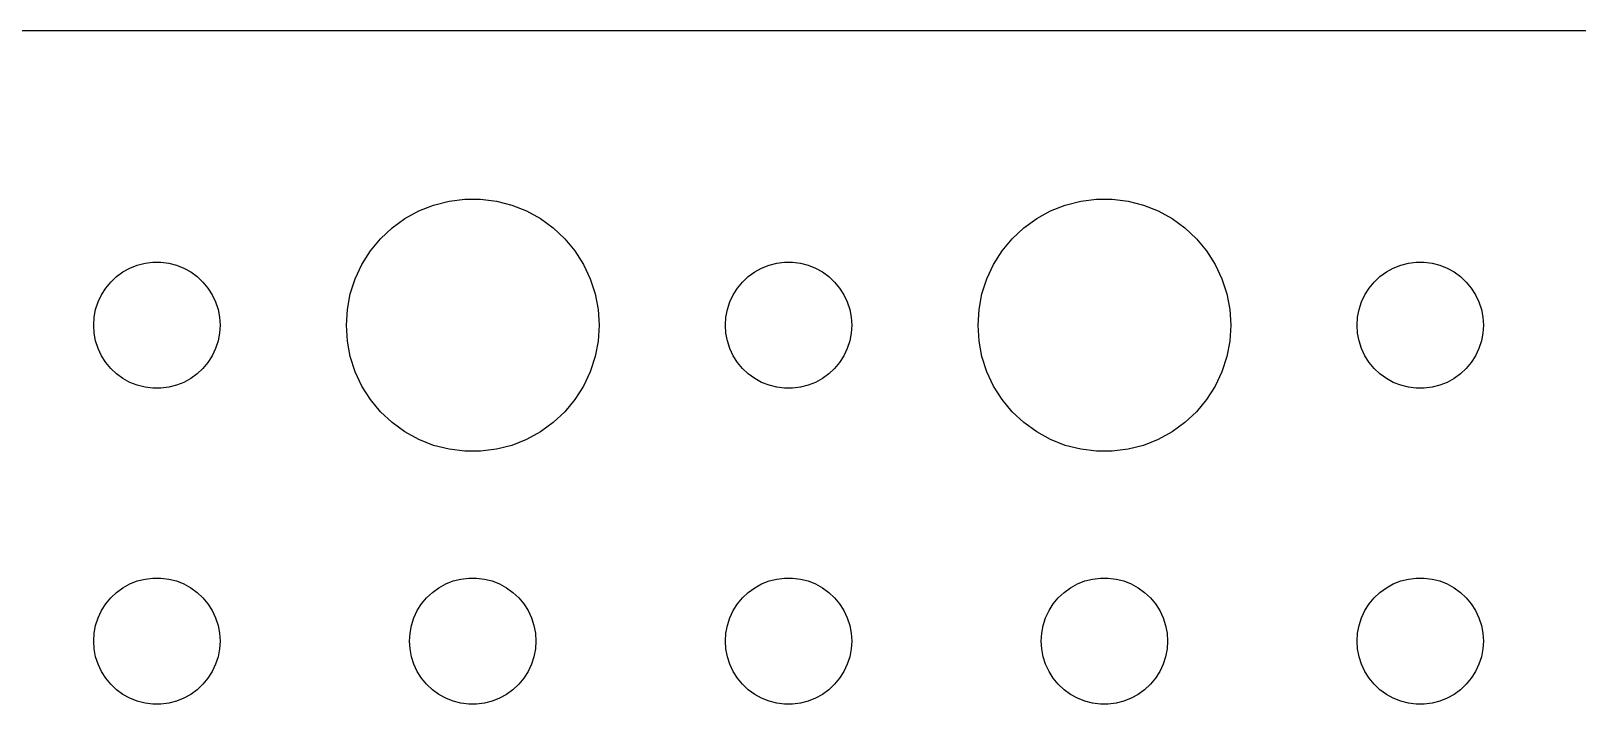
# Model space of a CAD drawing. Header units: metres. Extents: x -74 to 74, y -74 to 74.
# Drawn here: x -2.99 to 33.73, y 58.5 to 74.49 of the extents above; entities that cross this region are included whole.
import ezdxf

# ---------------------------------------------------------------- set-up
doc = ezdxf.new("R2010")
doc.units = ezdxf.units.M

msp = doc.modelspace()

# ---------------------------------------------------------------- linework, layer by layer
for p, q in [((69.8139, 74.4901), (-69.8139, 74.4901)), ((6.93785, 70.4469), (7.31161, 70.4941)), ((7.31161, 70.4941), (7.68837, 70.4941)), ((7.68837, 70.4941), (8.06213, 70.4469)), ((21.9379, 70.4469), (22.3116, 70.4941)), ((22.3116, 70.4941), (22.6884, 70.4941)), ((22.6884, 70.4941), (23.0621, 70.4469)), ((5.89252, 70.033), (6.22266, 70.2145)), ((6.22266, 70.2145), (6.57294, 70.3532)), ((6.57294, 70.3532), (6.93785, 70.4469)), ((8.06213, 70.4469), (8.42705, 70.3532)), ((8.42705, 70.3532), (8.77733, 70.2145)), ((8.77733, 70.2145), (9.10747, 70.033)), ((20.8925, 70.033), (21.2227, 70.2145)), ((21.2227, 70.2145), (21.5729, 70.3532)), ((21.5729, 70.3532), (21.9379, 70.4469)), ((23.0621, 70.4469), (23.427, 70.3532)), ((23.427, 70.3532), (23.7773, 70.2145)), ((23.7773, 70.2145), (24.1075, 70.033)), ((5.31308, 69.5536), (5.58772, 69.8115)), ((5.58772, 69.8115), (5.89252, 70.033)), ((9.10747, 70.033), (9.41226, 69.8115)), ((9.41226, 69.8115), (9.6869, 69.5536)), ((20.3131, 69.5536), (20.5877, 69.8115)), ((20.5877, 69.8115), (20.8925, 70.033)), ((24.1075, 70.033), (24.4123, 69.8115)), ((24.4123, 69.8115), (24.6869, 69.5536)), ((5.07294, 69.2634), (5.31308, 69.5536)), ((9.6869, 69.5536), (9.92705, 69.2634)), ((20.0729, 69.2634), (20.3131, 69.5536)), ((24.6869, 69.5536), (24.927, 69.2634)), ((4.87108, 68.9453), (5.07294, 69.2634)), ((9.92705, 69.2634), (10.1289, 68.9453)), ((19.8711, 68.9453), (20.0729, 69.2634)), ((24.927, 69.2634), (25.1289, 68.9453)), ((-0.956131, 68.6558), (-0.803726, 68.7665)), ((-0.803726, 68.7665), (-0.638657, 68.8572)), ((-0.638657, 68.8572), (-0.463516, 68.9266)), ((-0.463516, 68.9266), (-0.281067, 68.9734)), ((-0.281067, 68.9734), (-0.094177, 68.997)), ((-0.094177, 68.997), (0.094177, 68.997)), ((0.094177, 68.997), (0.281067, 68.9734)), ((0.281067, 68.9734), (0.463516, 68.9266)), ((0.463516, 68.9266), (0.638657, 68.8572)), ((0.638657, 68.8572), (0.803726, 68.7665)), ((0.803726, 68.7665), (0.956131, 68.6558)), ((4.71066, 68.6044), (4.87108, 68.9453)), ((10.1289, 68.9453), (10.2893, 68.6044)), ((14.0439, 68.6558), (14.1963, 68.7665)), ((14.1963, 68.7665), (14.3613, 68.8572)), ((14.3613, 68.8572), (14.5365, 68.9266)), ((14.5365, 68.9266), (14.7189, 68.9734)), ((14.7189, 68.9734), (14.9058, 68.997)), ((14.9058, 68.997), (15.0942, 68.997)), ((15.0942, 68.997), (15.2811, 68.9734)), ((15.2811, 68.9734), (15.4635, 68.9266)), ((15.4635, 68.9266), (15.6387, 68.8572)), ((15.6387, 68.8572), (15.8037, 68.7665)), ((15.8037, 68.7665), (15.9561, 68.6558)), ((19.7107, 68.6044), (19.8711, 68.9453)), ((25.1289, 68.9453), (25.2893, 68.6044)), ((29.0439, 68.6558), (29.1963, 68.7665)), ((29.1963, 68.7665), (29.3613, 68.8572)), ((29.3613, 68.8572), (29.5365, 68.9266)), ((29.5365, 68.9266), (29.7189, 68.9734)), ((29.7189, 68.9734), (29.9058, 68.997)), ((29.9058, 68.997), (30.0942, 68.997)), ((30.0942, 68.997), (30.2811, 68.9734)), ((30.2811, 68.9734), (30.4635, 68.9266)), ((30.4635, 68.9266), (30.6387, 68.8572)), ((30.6387, 68.8572), (30.8037, 68.7665)), ((30.8037, 68.7665), (30.9561, 68.6558)), ((-1.31445, 68.2226), (-1.21352, 68.3817)), ((-1.21352, 68.3817), (-1.09344, 68.5268)), ((-1.09344, 68.5268), (-0.956131, 68.6558)), ((0.956131, 68.6558), (1.09344, 68.5268)), ((1.09344, 68.5268), (1.21352, 68.3817)), ((1.21352, 68.3817), (1.31445, 68.2226)), ((4.59424, 68.2461), (4.71066, 68.6044)), ((10.2893, 68.6044), (10.4057, 68.2461)), ((13.6855, 68.2226), (13.7865, 68.3817)), ((13.7865, 68.3817), (13.9065, 68.5268)), ((13.9065, 68.5268), (14.0439, 68.6558)), ((15.9561, 68.6558), (16.0934, 68.5268)), ((16.0934, 68.5268), (16.2135, 68.3817)), ((16.2135, 68.3817), (16.3145, 68.2226)), ((19.5942, 68.2461), (19.7107, 68.6044)), ((25.2893, 68.6044), (25.4057, 68.2461)), ((28.6855, 68.2226), (28.7865, 68.3817)), ((28.7865, 68.3817), (28.9065, 68.5268)), ((28.9065, 68.5268), (29.0439, 68.6558)), ((30.9561, 68.6558), (31.0934, 68.5268)), ((31.0934, 68.5268), (31.2135, 68.3817)), ((31.2135, 68.3817), (31.3145, 68.2226)), ((-1.45287, 67.873), (-1.39465, 68.0522)), ((-1.39465, 68.0522), (-1.31445, 68.2226)), ((1.31445, 68.2226), (1.39465, 68.0522)), ((1.39465, 68.0522), (1.45287, 67.873)), ((4.52365, 67.876), (4.59424, 68.2461)), ((10.4057, 68.2461), (10.4763, 67.876)), ((13.5471, 67.873), (13.6053, 68.0522)), ((13.6053, 68.0522), (13.6855, 68.2226)), ((16.3145, 68.2226), (16.3947, 68.0522)), ((16.3947, 68.0522), (16.4529, 67.873)), ((19.5237, 67.876), (19.5942, 68.2461)), ((25.4057, 68.2461), (25.4763, 67.876)), ((28.5471, 67.873), (28.6053, 68.0522)), ((28.6053, 68.0522), (28.6855, 68.2226)), ((31.3145, 68.2226), (31.3947, 68.0522)), ((31.3947, 68.0522), (31.4529, 67.873)), ((-1.5, 67.5), (-1.48816, 67.688)), ((-1.48816, 67.688), (-1.45287, 67.873)), ((1.45287, 67.873), (1.48816, 67.688)), ((1.48816, 67.688), (1.5, 67.5)), ((4.5, 67.5), (4.52365, 67.876)), ((10.4763, 67.876), (10.5, 67.5)), ((13.5, 67.5), (13.5118, 67.688)), ((13.5118, 67.688), (13.5471, 67.873)), ((16.4529, 67.873), (16.4882, 67.688)), ((16.4882, 67.688), (16.5, 67.5)), ((19.5, 67.5), (19.5237, 67.876)), ((25.4763, 67.876), (25.5, 67.5)), ((28.5, 67.5), (28.5118, 67.688)), ((28.5118, 67.688), (28.5471, 67.873)), ((31.4529, 67.873), (31.4882, 67.688)), ((31.4882, 67.688), (31.5, 67.5)), ((-1.48816, 67.312), (-1.5, 67.5)), ((-1.45287, 67.127), (-1.48816, 67.312)), ((1.48816, 67.312), (1.45287, 67.127)), ((1.5, 67.5), (1.48816, 67.312)), ((4.52365, 67.124), (4.5, 67.5)), ((10.5, 67.5), (10.4763, 67.124)), ((13.5118, 67.312), (13.5, 67.5)), ((13.5471, 67.127), (13.5118, 67.312)), ((16.4882, 67.312), (16.4529, 67.127)), ((16.5, 67.5), (16.4882, 67.312)), ((19.5237, 67.124), (19.5, 67.5)), ((25.5, 67.5), (25.4763, 67.124)), ((28.5118, 67.312), (28.5, 67.5)), ((28.5471, 67.127), (28.5118, 67.312)), ((31.4882, 67.312), (31.4529, 67.127)), ((31.5, 67.5), (31.4882, 67.312)), ((-1.39465, 66.9478), (-1.45287, 67.127)), ((-1.31445, 66.7774), (-1.39465, 66.9478)), ((1.39465, 66.9478), (1.31445, 66.7774)), ((1.45287, 67.127), (1.39465, 66.9478)), ((4.59424, 66.7539), (4.52365, 67.124)), ((10.4763, 67.124), (10.4057, 66.7539)), ((13.6053, 66.9478), (13.5471, 67.127)), ((13.6855, 66.7774), (13.6053, 66.9478)), ((16.3947, 66.9478), (16.3145, 66.7774)), ((16.4529, 67.127), (16.3947, 66.9478)), ((19.5942, 66.7539), (19.5237, 67.124)), ((25.4763, 67.124), (25.4057, 66.7539)), ((28.6053, 66.9478), (28.5471, 67.127)), ((28.6855, 66.7774), (28.6053, 66.9478)), ((31.3947, 66.9478), (31.3145, 66.7774)), ((31.4529, 67.127), (31.3947, 66.9478)), ((-1.21352, 66.6183), (-1.31445, 66.7774)), ((-1.09344, 66.4732), (-1.21352, 66.6183)), ((-0.956131, 66.3442), (-1.09344, 66.4732)), ((1.09344, 66.4732), (0.956131, 66.3442)), ((1.21352, 66.6183), (1.09344, 66.4732)), ((1.31445, 66.7774), (1.21352, 66.6183)), ((4.71066, 66.3956), (4.59424, 66.7539)), ((10.4057, 66.7539), (10.2893, 66.3956)), ((13.7865, 66.6183), (13.6855, 66.7774)), ((13.9065, 66.4732), (13.7865, 66.6183)), ((14.0439, 66.3442), (13.9065, 66.4732)), ((16.0934, 66.4732), (15.9561, 66.3442)), ((16.2135, 66.6183), (16.0934, 66.4732)), ((16.3145, 66.7774), (16.2135, 66.6183)), ((19.7107, 66.3956), (19.5942, 66.7539)), ((25.4057, 66.7539), (25.2893, 66.3956)), ((28.7865, 66.6183), (28.6855, 66.7774)), ((28.9065, 66.4732), (28.7865, 66.6183)), ((29.0439, 66.3442), (28.9065, 66.4732)), ((31.0934, 66.4732), (30.9561, 66.3442)), ((31.2135, 66.6183), (31.0934, 66.4732)), ((31.3145, 66.7774), (31.2135, 66.6183)), ((-0.803726, 66.2335), (-0.956131, 66.3442)), ((-0.638657, 66.1428), (-0.803726, 66.2335)), ((-0.463516, 66.0734), (-0.638657, 66.1428)), ((0.638657, 66.1428), (0.463516, 66.0734)), ((0.803726, 66.2335), (0.638657, 66.1428)), ((0.956131, 66.3442), (0.803726, 66.2335)), ((4.87108, 66.0547), (4.71066, 66.3956)), ((10.2893, 66.3956), (10.1289, 66.0547)), ((14.1963, 66.2335), (14.0439, 66.3442)), ((14.3613, 66.1428), (14.1963, 66.2335)), ((14.5365, 66.0734), (14.3613, 66.1428)), ((15.6387, 66.1428), (15.4635, 66.0734)), ((15.8037, 66.2335), (15.6387, 66.1428)), ((15.9561, 66.3442), (15.8037, 66.2335)), ((19.8711, 66.0547), (19.7107, 66.3956)), ((25.2893, 66.3956), (25.1289, 66.0547)), ((29.1963, 66.2335), (29.0439, 66.3442)), ((29.3613, 66.1428), (29.1963, 66.2335)), ((29.5365, 66.0734), (29.3613, 66.1428)), ((30.6387, 66.1428), (30.4635, 66.0734)), ((30.8037, 66.2335), (30.6387, 66.1428)), ((30.9561, 66.3442), (30.8037, 66.2335)), ((-0.281067, 66.0266), (-0.463516, 66.0734)), ((-0.094177, 66.003), (-0.281067, 66.0266)), ((0.094177, 66.003), (-0.094177, 66.003)), ((0.281067, 66.0266), (0.094177, 66.003)), ((0.463516, 66.0734), (0.281067, 66.0266)), ((5.07294, 65.7366), (4.87108, 66.0547)), ((5.31308, 65.4464), (5.07294, 65.7366)), ((9.92705, 65.7366), (9.6869, 65.4464)), ((10.1289, 66.0547), (9.92705, 65.7366)), ((14.7189, 66.0266), (14.5365, 66.0734)), ((14.9058, 66.003), (14.7189, 66.0266)), ((15.0942, 66.003), (14.9058, 66.003)), ((15.2811, 66.0266), (15.0942, 66.003)), ((15.4635, 66.0734), (15.2811, 66.0266)), ((20.0729, 65.7366), (19.8711, 66.0547)), ((20.3131, 65.4464), (20.0729, 65.7366)), ((24.927, 65.7366), (24.6869, 65.4464)), ((25.1289, 66.0547), (24.927, 65.7366)), ((29.7189, 66.0266), (29.5365, 66.0734)), ((29.9058, 66.003), (29.7189, 66.0266)), ((30.0942, 66.003), (29.9058, 66.003)), ((30.2811, 66.0266), (30.0942, 66.003)), ((30.4635, 66.0734), (30.2811, 66.0266)), ((5.58772, 65.1885), (5.31308, 65.4464)), ((9.6869, 65.4464), (9.41226, 65.1885)), ((20.5877, 65.1885), (20.3131, 65.4464)), ((24.6869, 65.4464), (24.4123, 65.1885)), ((5.89252, 64.967), (5.58772, 65.1885)), ((9.41226, 65.1885), (9.10747, 64.967)), ((20.8925, 64.967), (20.5877, 65.1885)), ((24.4123, 65.1885), (24.1075, 64.967)), ((6.22266, 64.7855), (5.89252, 64.967)), ((6.57294, 64.6468), (6.22266, 64.7855)), ((6.93785, 64.5531), (6.57294, 64.6468)), ((8.42705, 64.6468), (8.06213, 64.5531)), ((8.77733, 64.7855), (8.42705, 64.6468)), ((9.10747, 64.967), (8.77733, 64.7855)), ((21.2227, 64.7855), (20.8925, 64.967)), ((21.5729, 64.6468), (21.2227, 64.7855)), ((21.9379, 64.5531), (21.5729, 64.6468)), ((23.427, 64.6468), (23.0621, 64.5531)), ((23.7773, 64.7855), (23.427, 64.6468)), ((24.1075, 64.967), (23.7773, 64.7855)), ((7.31161, 64.5059), (6.93785, 64.5531)), ((7.68837, 64.5059), (7.31161, 64.5059)), ((8.06213, 64.5531), (7.68837, 64.5059)), ((22.3116, 64.5059), (21.9379, 64.5531)), ((22.6884, 64.5059), (22.3116, 64.5059)), ((23.0621, 64.5531), (22.6884, 64.5059)), ((-0.803726, 61.2665), (-0.638657, 61.3572)), ((-0.638657, 61.3572), (-0.463516, 61.4266)), ((-0.463516, 61.4266), (-0.281067, 61.4734)), ((-0.281067, 61.4734), (-0.094177, 61.497)), ((-0.094177, 61.497), (0.094177, 61.497)), ((0.094177, 61.497), (0.281067, 61.4734)), ((0.281067, 61.4734), (0.463516, 61.4266)), ((0.463516, 61.4266), (0.638657, 61.3572)), ((0.638657, 61.3572), (0.803726, 61.2665)), ((6.69626, 61.2665), (6.86133, 61.3572)), ((6.86133, 61.3572), (7.03647, 61.4266)), ((7.03647, 61.4266), (7.21892, 61.4734)), ((7.21892, 61.4734), (7.40581, 61.497)), ((7.40581, 61.497), (7.59418, 61.497)), ((7.59418, 61.497), (7.78107, 61.4734)), ((7.78107, 61.4734), (7.96352, 61.4266)), ((7.96352, 61.4266), (8.13866, 61.3572)), ((8.13866, 61.3572), (8.30373, 61.2665)), ((14.1963, 61.2665), (14.3613, 61.3572)), ((14.3613, 61.3572), (14.5365, 61.4266)), ((14.5365, 61.4266), (14.7189, 61.4734)), ((14.7189, 61.4734), (14.9058, 61.497)), ((14.9058, 61.497), (15.0942, 61.497)), ((15.0942, 61.497), (15.2811, 61.4734)), ((15.2811, 61.4734), (15.4635, 61.4266)), ((15.4635, 61.4266), (15.6387, 61.3572)), ((15.6387, 61.3572), (15.8037, 61.2665)), ((21.6963, 61.2665), (21.8613, 61.3572)), ((21.8613, 61.3572), (22.0365, 61.4266)), ((22.0365, 61.4266), (22.2189, 61.4734)), ((22.2189, 61.4734), (22.4058, 61.497)), ((22.4058, 61.497), (22.5942, 61.497)), ((22.5942, 61.497), (22.7811, 61.4734)), ((22.7811, 61.4734), (22.9635, 61.4266)), ((22.9635, 61.4266), (23.1387, 61.3572)), ((23.1387, 61.3572), (23.3037, 61.2665)), ((29.1963, 61.2665), (29.3613, 61.3572)), ((29.3613, 61.3572), (29.5365, 61.4266)), ((29.5365, 61.4266), (29.7189, 61.4734)), ((29.7189, 61.4734), (29.9058, 61.497)), ((29.9058, 61.497), (30.0942, 61.497)), ((30.0942, 61.497), (30.2811, 61.4734)), ((30.2811, 61.4734), (30.4635, 61.4266)), ((30.4635, 61.4266), (30.6387, 61.3572)), ((30.6387, 61.3572), (30.8037, 61.2665)), ((-1.21352, 60.8817), (-1.09344, 61.0268)), ((-1.09344, 61.0268), (-0.956131, 61.1558)), ((-0.956131, 61.1558), (-0.803726, 61.2665)), ((0.803726, 61.2665), (0.956131, 61.1558)), ((0.956131, 61.1558), (1.09344, 61.0268)), ((1.09344, 61.0268), (1.21352, 60.8817)), ((6.28647, 60.8817), (6.40654, 61.0268)), ((6.40654, 61.0268), (6.54385, 61.1558)), ((6.54385, 61.1558), (6.69626, 61.2665)), ((8.30373, 61.2665), (8.45613, 61.1558)), ((8.45613, 61.1558), (8.59344, 61.0268)), ((8.59344, 61.0268), (8.71352, 60.8817)), ((13.7865, 60.8817), (13.9065, 61.0268)), ((13.9065, 61.0268), (14.0439, 61.1558)), ((14.0439, 61.1558), (14.1963, 61.2665)), ((15.8037, 61.2665), (15.9561, 61.1558)), ((15.9561, 61.1558), (16.0934, 61.0268)), ((16.0934, 61.0268), (16.2135, 60.8817)), ((21.2865, 60.8817), (21.4065, 61.0268)), ((21.4065, 61.0268), (21.5439, 61.1558)), ((21.5439, 61.1558), (21.6963, 61.2665)), ((23.3037, 61.2665), (23.4561, 61.1558)), ((23.4561, 61.1558), (23.5934, 61.0268)), ((23.5934, 61.0268), (23.7135, 60.8817)), ((28.7865, 60.8817), (28.9065, 61.0268)), ((28.9065, 61.0268), (29.0439, 61.1558)), ((29.0439, 61.1558), (29.1963, 61.2665)), ((30.8037, 61.2665), (30.9561, 61.1558)), ((30.9561, 61.1558), (31.0934, 61.0268)), ((31.0934, 61.0268), (31.2135, 60.8817)), ((-1.39465, 60.5522), (-1.31445, 60.7226)), ((-1.31445, 60.7226), (-1.21352, 60.8817)), ((1.21352, 60.8817), (1.31445, 60.7226)), ((1.31445, 60.7226), (1.39465, 60.5522)), ((6.10533, 60.5522), (6.18553, 60.7226)), ((6.18553, 60.7226), (6.28647, 60.8817)), ((8.71352, 60.8817), (8.81445, 60.7226)), ((8.81445, 60.7226), (8.89465, 60.5522)), ((13.6053, 60.5522), (13.6855, 60.7226)), ((13.6855, 60.7226), (13.7865, 60.8817)), ((16.2135, 60.8817), (16.3145, 60.7226)), ((16.3145, 60.7226), (16.3947, 60.5522)), ((21.1053, 60.5522), (21.1855, 60.7226)), ((21.1855, 60.7226), (21.2865, 60.8817)), ((23.7135, 60.8817), (23.8145, 60.7226)), ((23.8145, 60.7226), (23.8947, 60.5522)), ((28.6053, 60.5522), (28.6855, 60.7226)), ((28.6855, 60.7226), (28.7865, 60.8817)), ((31.2135, 60.8817), (31.3145, 60.7226)), ((31.3145, 60.7226), (31.3947, 60.5522)), ((-1.48816, 60.188), (-1.45287, 60.373)), ((-1.45287, 60.373), (-1.39465, 60.5522)), ((1.39465, 60.5522), (1.45287, 60.373)), ((1.45287, 60.373), (1.48816, 60.188)), ((6.01183, 60.188), (6.04712, 60.373)), ((6.04712, 60.373), (6.10533, 60.5522)), ((8.89465, 60.5522), (8.95287, 60.373)), ((8.95287, 60.373), (8.98816, 60.188)), ((13.5118, 60.188), (13.5471, 60.373)), ((13.5471, 60.373), (13.6053, 60.5522)), ((16.3947, 60.5522), (16.4529, 60.373)), ((16.4529, 60.373), (16.4882, 60.188)), ((21.0118, 60.188), (21.0471, 60.373)), ((21.0471, 60.373), (21.1053, 60.5522)), ((23.8947, 60.5522), (23.9529, 60.373)), ((23.9529, 60.373), (23.9882, 60.188)), ((28.5118, 60.188), (28.5471, 60.373)), ((28.5471, 60.373), (28.6053, 60.5522)), ((31.3947, 60.5522), (31.4529, 60.373)), ((31.4529, 60.373), (31.4882, 60.188)), ((-1.5, 60), (-1.48816, 60.188)), ((-1.48816, 59.812), (-1.5, 60)), ((1.48816, 60.188), (1.5, 60)), ((1.5, 60), (1.48816, 59.812)), ((6, 60), (6.01183, 60.188)), ((6.01183, 59.812), (6, 60)), ((8.98816, 60.188), (9, 60)), ((9, 60), (8.98816, 59.812)), ((13.5, 60), (13.5118, 60.188)), ((13.5118, 59.812), (13.5, 60)), ((16.4882, 60.188), (16.5, 60)), ((16.5, 60), (16.4882, 59.812)), ((21, 60), (21.0118, 60.188)), ((21.0118, 59.812), (21, 60)), ((23.9882, 60.188), (24, 60)), ((24, 60), (23.9882, 59.812)), ((28.5, 60), (28.5118, 60.188)), ((28.5118, 59.812), (28.5, 60)), ((31.4882, 60.188), (31.5, 60)), ((31.5, 60), (31.4882, 59.812)), ((-1.45287, 59.627), (-1.48816, 59.812)), ((-1.39465, 59.4478), (-1.45287, 59.627)), ((1.45287, 59.627), (1.39465, 59.4478)), ((1.48816, 59.812), (1.45287, 59.627)), ((6.04712, 59.627), (6.01183, 59.812)), ((6.10533, 59.4478), (6.04712, 59.627)), ((8.95287, 59.627), (8.89465, 59.4478)), ((8.98816, 59.812), (8.95287, 59.627)), ((13.5471, 59.627), (13.5118, 59.812)), ((13.6053, 59.4478), (13.5471, 59.627)), ((16.4529, 59.627), (16.3947, 59.4478)), ((16.4882, 59.812), (16.4529, 59.627)), ((21.0471, 59.627), (21.0118, 59.812)), ((21.1053, 59.4478), (21.0471, 59.627)), ((23.9529, 59.627), (23.8947, 59.4478)), ((23.9882, 59.812), (23.9529, 59.627)), ((28.5471, 59.627), (28.5118, 59.812)), ((28.6053, 59.4478), (28.5471, 59.627)), ((31.4529, 59.627), (31.3947, 59.4478)), ((31.4882, 59.812), (31.4529, 59.627)), ((-1.31445, 59.2774), (-1.39465, 59.4478)), ((-1.21352, 59.1183), (-1.31445, 59.2774)), ((-1.09344, 58.9732), (-1.21352, 59.1183)), ((1.21352, 59.1183), (1.09344, 58.9732)), ((1.31445, 59.2774), (1.21352, 59.1183)), ((1.39465, 59.4478), (1.31445, 59.2774)), ((6.18553, 59.2774), (6.10533, 59.4478)), ((6.28647, 59.1183), (6.18553, 59.2774)), ((6.40654, 58.9732), (6.28647, 59.1183)), ((8.71352, 59.1183), (8.59344, 58.9732)), ((8.81445, 59.2774), (8.71352, 59.1183)), ((8.89465, 59.4478), (8.81445, 59.2774)), ((13.6855, 59.2774), (13.6053, 59.4478)), ((13.7865, 59.1183), (13.6855, 59.2774)), ((13.9065, 58.9732), (13.7865, 59.1183)), ((16.2135, 59.1183), (16.0934, 58.9732)), ((16.3145, 59.2774), (16.2135, 59.1183)), ((16.3947, 59.4478), (16.3145, 59.2774)), ((21.1855, 59.2774), (21.1053, 59.4478)), ((21.2865, 59.1183), (21.1855, 59.2774)), ((21.4065, 58.9732), (21.2865, 59.1183)), ((23.7135, 59.1183), (23.5934, 58.9732)), ((23.8145, 59.2774), (23.7135, 59.1183)), ((23.8947, 59.4478), (23.8145, 59.2774)), ((28.6855, 59.2774), (28.6053, 59.4478)), ((28.7865, 59.1183), (28.6855, 59.2774)), ((28.9065, 58.9732), (28.7865, 59.1183)), ((31.2135, 59.1183), (31.0934, 58.9732)), ((31.3145, 59.2774), (31.2135, 59.1183)), ((31.3947, 59.4478), (31.3145, 59.2774)), ((-0.956131, 58.8442), (-1.09344, 58.9732)), ((-0.803726, 58.7335), (-0.956131, 58.8442)), ((0.956131, 58.8442), (0.803726, 58.7335)), ((1.09344, 58.9732), (0.956131, 58.8442)), ((6.54385, 58.8442), (6.40654, 58.9732)), ((6.69626, 58.7335), (6.54385, 58.8442)), ((8.45613, 58.8442), (8.30373, 58.7335)), ((8.59344, 58.9732), (8.45613, 58.8442)), ((14.0439, 58.8442), (13.9065, 58.9732)), ((14.1963, 58.7335), (14.0439, 58.8442)), ((15.9561, 58.8442), (15.8037, 58.7335)), ((16.0934, 58.9732), (15.9561, 58.8442)), ((21.5439, 58.8442), (21.4065, 58.9732)), ((21.6963, 58.7335), (21.5439, 58.8442)), ((23.4561, 58.8442), (23.3037, 58.7335)), ((23.5934, 58.9732), (23.4561, 58.8442)), ((29.0439, 58.8442), (28.9065, 58.9732)), ((29.1963, 58.7335), (29.0439, 58.8442)), ((30.9561, 58.8442), (30.8037, 58.7335)), ((31.0934, 58.9732), (30.9561, 58.8442)), ((-0.638657, 58.6428), (-0.803726, 58.7335)), ((-0.463516, 58.5734), (-0.638657, 58.6428)), ((-0.281067, 58.5266), (-0.463516, 58.5734)), ((-0.094177, 58.503), (-0.281067, 58.5266)), ((0.094177, 58.503), (-0.094177, 58.503)), ((0.281067, 58.5266), (0.094177, 58.503)), ((0.463516, 58.5734), (0.281067, 58.5266)), ((0.638657, 58.6428), (0.463516, 58.5734)), ((0.803726, 58.7335), (0.638657, 58.6428)), ((6.86133, 58.6428), (6.69626, 58.7335)), ((7.03647, 58.5734), (6.86133, 58.6428)), ((7.21892, 58.5266), (7.03647, 58.5734)), ((7.40581, 58.503), (7.21892, 58.5266)), ((7.59418, 58.503), (7.40581, 58.503)), ((7.78107, 58.5266), (7.59418, 58.503)), ((7.96352, 58.5734), (7.78107, 58.5266)), ((8.13866, 58.6428), (7.96352, 58.5734)), ((8.30373, 58.7335), (8.13866, 58.6428)), ((14.3613, 58.6428), (14.1963, 58.7335)), ((14.5365, 58.5734), (14.3613, 58.6428)), ((14.7189, 58.5266), (14.5365, 58.5734)), ((14.9058, 58.503), (14.7189, 58.5266)), ((15.0942, 58.503), (14.9058, 58.503)), ((15.2811, 58.5266), (15.0942, 58.503)), ((15.4635, 58.5734), (15.2811, 58.5266)), ((15.6387, 58.6428), (15.4635, 58.5734)), ((15.8037, 58.7335), (15.6387, 58.6428)), ((21.8613, 58.6428), (21.6963, 58.7335)), ((22.0365, 58.5734), (21.8613, 58.6428)), ((22.2189, 58.5266), (22.0365, 58.5734)), ((22.4058, 58.503), (22.2189, 58.5266)), ((22.5942, 58.503), (22.4058, 58.503)), ((22.7811, 58.5266), (22.5942, 58.503)), ((22.9635, 58.5734), (22.7811, 58.5266)), ((23.1387, 58.6428), (22.9635, 58.5734)), ((23.3037, 58.7335), (23.1387, 58.6428)), ((29.3613, 58.6428), (29.1963, 58.7335)), ((29.5365, 58.5734), (29.3613, 58.6428)), ((29.7189, 58.5266), (29.5365, 58.5734)), ((29.9058, 58.503), (29.7189, 58.5266)), ((30.0942, 58.503), (29.9058, 58.503)), ((30.2811, 58.5266), (30.0942, 58.503)), ((30.4635, 58.5734), (30.2811, 58.5266)), ((30.6387, 58.6428), (30.4635, 58.5734)), ((30.8037, 58.7335), (30.6387, 58.6428))]:
    msp.add_line(p, q)

doc.saveas('drawing.dxf')
